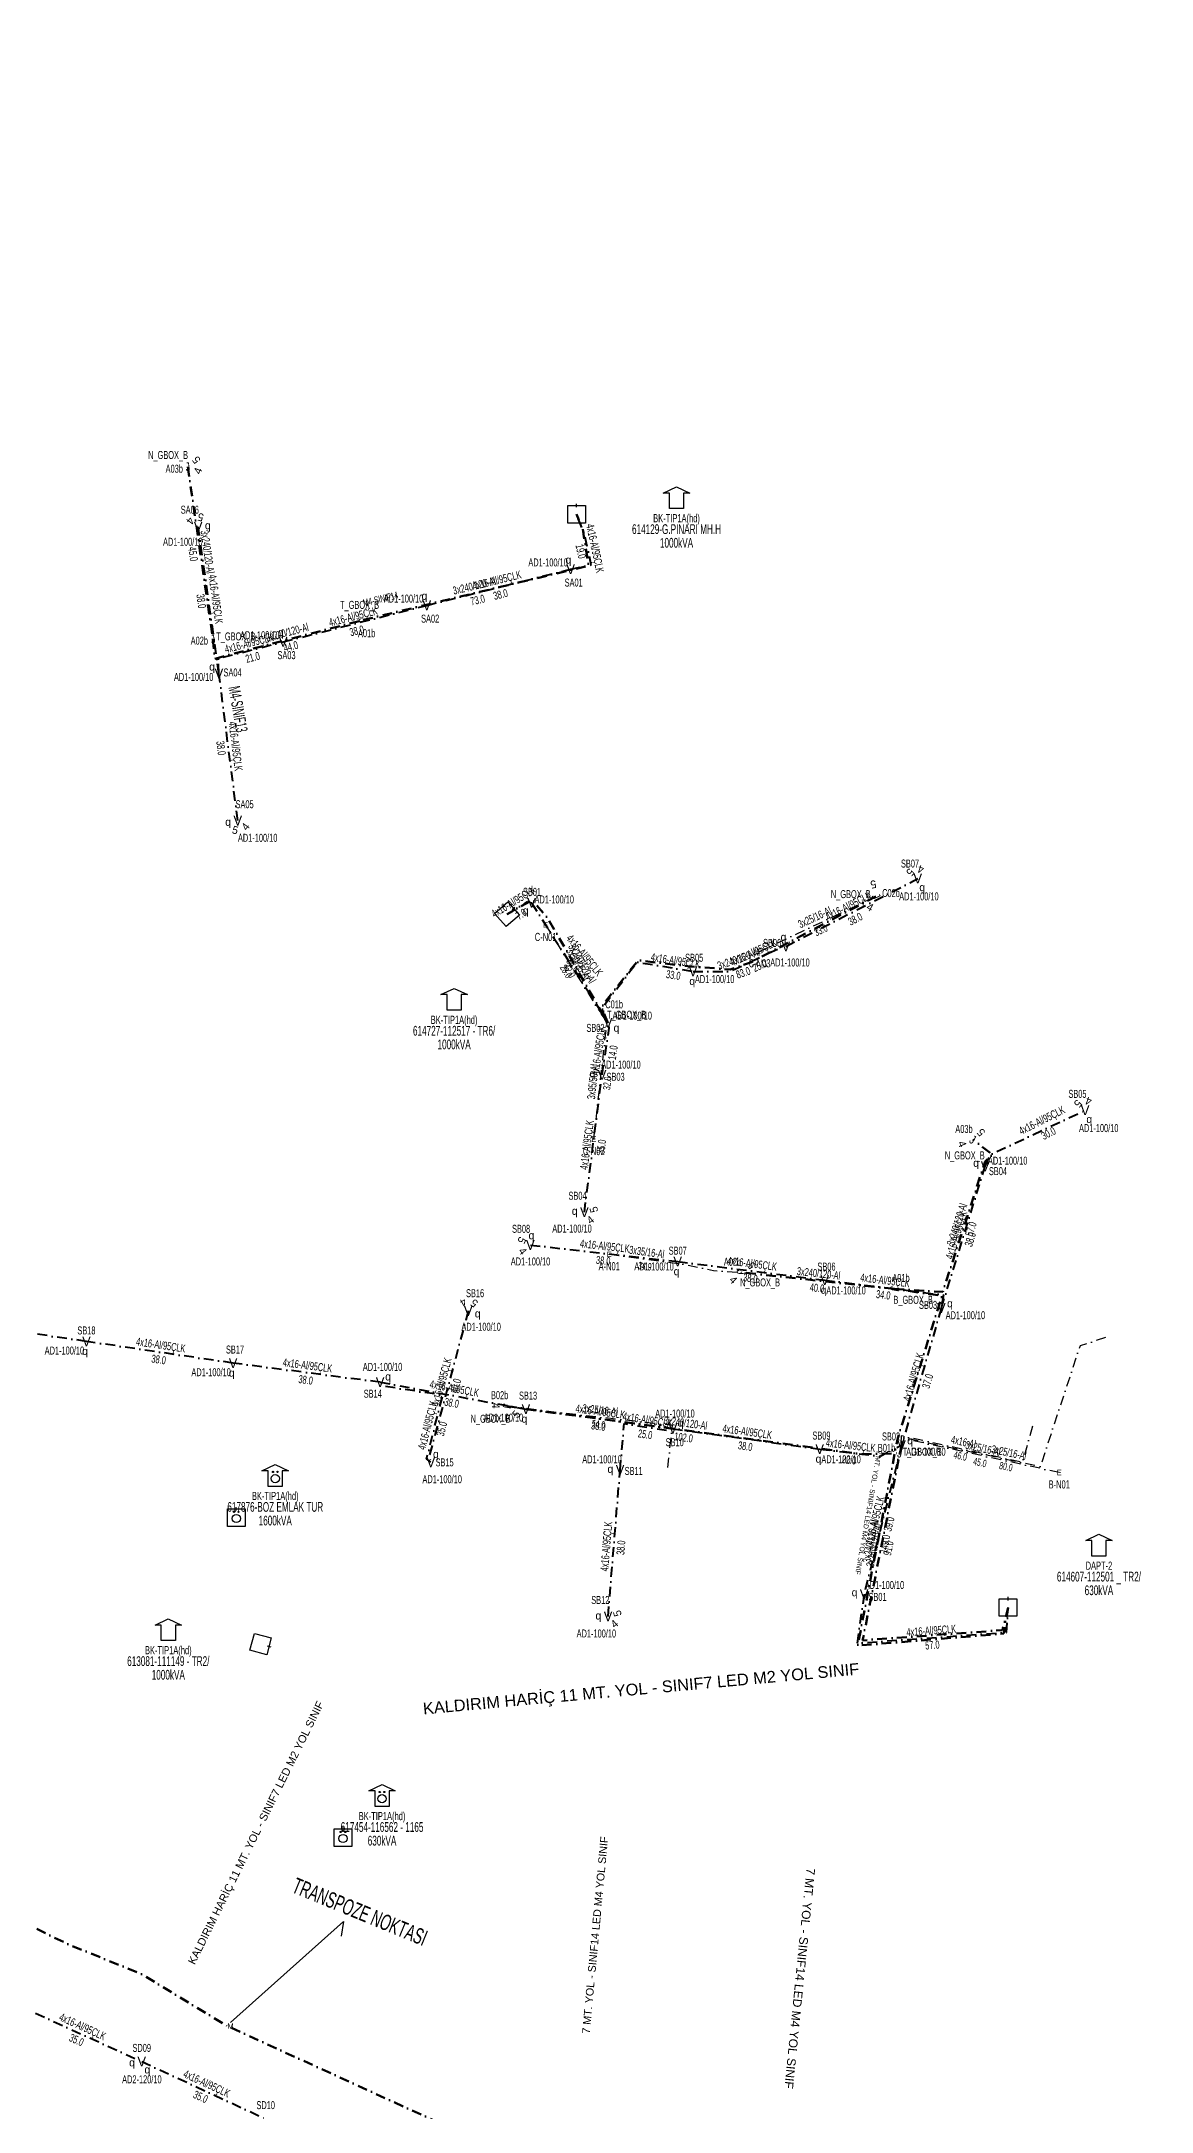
# Model space of a CAD drawing. Header units: millimetres. Extents: x 407682 to 413427, y 4045444 to 4048063.
# Drawn here: x 412281 to 412566, y 4046071 to 4046601 of the extents above; entities that cross this region are included whole.
import ezdxf
from ezdxf.enums import TextEntityAlignment as Align

# ---------------------------------------------------------------- set-up
doc = ezdxf.new("R2010")
doc.units = ezdxf.units.MM
doc.linetypes.add('DASHDOT', pattern=[5, 2.5, -1.25, 0, -1.25])
for name, color, linetype, lineweight in [('DIREK_AYD_YENI', 152, 'Continuous', 25), ('DIREK_BOX_YENI', 5, 'Continuous', 25), ('HAT_ABH_YERALTI_YENI', 6, 'DASHDOT', 80), ('HAT_ABONE_YERALTI_YENI', 30, 'DASHDOT', 30), ('HAT_AYD_YERALTI_YENI', 4, 'DASHDOT', 40), ('HAT_BOX_YERALTI_YENI', 5, 'DASHDOT', 50), ('KULLANICI', 1, 'Continuous', 25), ('NODE_ABONE_YENI', 5, 'Continuous', 25), ('NODE_OG_YENI', 5, 'Continuous', 25), ('TRAFO_MEVCUT', 5, 'Continuous', 30)]:
    doc.layers.add(name, color=color, linetype=linetype, lineweight=lineweight)
doc.layers.add('GER_DUS_NOD_ISIM', color=5, linetype='Continuous')
doc.styles.add('Direk', font='B_CAD')
doc.styles.get("Standard").update_dxf_attribs({"font": 'Arial'})

# ---------------------------------------------------------------- blocks, each defined once
blk = doc.blocks.new('MEV_BINA_KARE')
at = {"layer": 'TRAFO_MEVCUT', "linetype": 'Continuous'}
for p, q in [((-2.25, -2.25), (-2.25, 2.25)), ((-2.25, 2.25), (2.25, 2.25)), ((0, 1.8), (0, 2.7)), ((2.25, 2.25), (2.25, -2.25)), ((2.25, -2.25), (-2.25, -2.25))]:
    blk.add_line(p, q, dxfattribs=at)
blk = doc.blocks.new('MEV_BETKOSK')
at = {"layer": 'TRAFO_MEVCUT', "linetype": 'Continuous'}
for p, q in [((-3.4, 2), (0, 3.6)), ((-1.8, 2), (-3.4, 2)), ((-1.8, -2), (-1.8, 2)), ((0, 3.6), (3.4, 2)), ((3.4, 2), (1.8, 2)), ((1.8, 2), (1.8, -2)), ((1.8, -2), (-1.8, -2))]:
    blk.add_line(p, q, dxfattribs=at)
blk = doc.blocks.new('MEV_OZELBINA_KARE')
at = {"layer": 'TRAFO_MEVCUT', "linetype": 'Continuous'}
for p, q in [((-2.25, 2.25), (2.25, 2.25)), ((-2.25, -2.25), (-2.25, 2.25)), ((0, 1.8), (0, 2.7)), ((2.25, 2.25), (2.25, -2.25)), ((2.25, -2.25), (-2.25, -2.25))]:
    blk.add_line(p, q, dxfattribs=at)
for centre, radius in [((0, -0.215091), 1.049264), ((-0.592312, 1.488957), 0.15614), ((0.592312, 1.488957), 0.15614)]:
    blk.add_circle(centre, radius, dxfattribs=at)
blk = doc.blocks.new('MEV_BETKOSK_OZEL')
at = {"layer": 'TRAFO_MEVCUT', "linetype": 'Continuous'}
for p, q in [((-3.4, 2), (0, 3.6)), ((-1.8, 2), (-3.4, 2)), ((-1.8, -2), (-1.8, 2)), ((0, 3.6), (3.4, 2)), ((3.4, 2), (1.8, 2)), ((1.8, 2), (1.8, -2)), ((1.8, -2), (-1.8, -2))]:
    blk.add_line(p, q, dxfattribs=at)
for centre, radius in [((0, 0), 1.049264), ((-0.592312, 1.704048), 0.15614), ((0.592312, 1.704048), 0.15614)]:
    blk.add_circle(centre, radius, dxfattribs=at)
blk = doc.blocks.new('MEV_DAPT')
at = {"layer": 'TRAFO_MEVCUT', "linetype": 'Continuous'}
for p, q in [((-3.4, 2), (0, 3.6)), ((-1.8, 2), (-3.4, 2)), ((-1.8, -2), (-1.8, 2)), ((0, 3.6), (3.4, 2)), ((3.4, 2), (1.8, 2)), ((1.8, 2), (1.8, -2)), ((1.8, -2), (-1.8, -2))]:
    blk.add_line(p, q, dxfattribs=at)

msp = doc.modelspace()

# ---------------------------------------------------------------- linework, layer by layer
at = {"layer": 'HAT_ABH_YERALTI_YENI', "flags": 128}
msp.add_lwpolyline([(410753.326, 4046568.981), (410756.794587, 4046574.190388), (410759.194921, 4046576.805691), (410761.333084, 4046582.451402), (410748.022523, 4046586.876024), (410727.402429, 4046592.840818), (410708.288158, 4046598.440864), (410697.569476, 4046600.633322), (410694.443194, 4046601.120535), (410688.876202, 4046572.732131), (410677.640261, 4046533.769491), (410670.240834, 4046501.674309), (410659.451083, 4046462.982365), (410645.127088, 4046409.884143), (410634.467538, 4046373.851378), (410629.597188, 4046364.226639), (410626.118367, 4046357.384957), (410647.80302, 4046352.630568), (410691.520208, 4046347.644257), (410844.65227, 4046349.968956), (410983.381804, 4046355.188467), (411130.424131, 4046356.345271), (411266.966072, 4046362.60782), (411386.437353, 4046360.633746), (411454.158409, 4046357.850689), (411533.306257, 4046349.045048), (411615.134034, 4046337.026729), (411655.932088, 4046331.203197), (411722.722163, 4046318.258557), (411778.269236, 4046305.703132), (411831.858552, 4046292.687784), (411884.338171, 4046277.992461), (411938.466812, 4046261.440496), (411979.291282, 4046247.318706), (412011.516935, 4046237.970572), (412024.718616, 4046235.562158), (412042.112723, 4046232.172537), (412064.377283, 4046222.205809), (412094.6675, 4046208.179316), (412146.23504, 4046184.769876), (412200.273243, 4046157.691406), (412252.084376, 4046130.942058), (412288.008893, 4046113.481209), (412306.83909, 4046105.831569), (412328.577395, 4046092.641186), (412390.31836, 4046064.429829), (412426.415965, 4046047.000471), (412474.741859, 4046023.687686), (412509.981327, 4046006.912246), (412531.976273, 4045995.783583), (412546.227248, 4045989.660942), (412586.947549, 4045969.092121), (412622.658527, 4045952.472251), (412669.189191, 4045929.47066), (412726.79917, 4045900.883063), (412772.37988, 4045878.356781), (412814.791432, 4045856.832375), (412845.845378, 4045840.782204), (412896.507043, 4045811.782988), (412925.694972, 4045794.172113), (412988.980926, 4045753.962758), (413032.394035, 4045727.695092), (413073.262878, 4045701.158082), (413124.240103, 4045670.274646), (413159.264991, 4045644.167337), (413171.23213, 4045635.636307), (413178.956838, 4045630.006491), (413206.511169, 4045679.545175), (413199.345, 4045682.156)], dxfattribs=at)
at = {"layer": 'HAT_ABONE_YERALTI_YENI', "flags": 128}
for points in [[(412465.167986, 4046367.932395), (412495.004961, 4046382.026863)], [(412410.330855, 4046374.686692), (412423.902409, 4046352.923795), (412425.192739, 4046351.448477)], [(412422.675396, 4046319.828355), (412425.941896, 4046348.853434), (412425.192739, 4046351.448477)], [(412426.629716, 4046290.310325), (412445.371987, 4046287.796022), (412453.346936, 4046286.163355), (412460.45221, 4046285.700552)], [(412553.804608, 4046269.012176), (412547.305751, 4046266.870782), (412537.101584, 4046235.931746), (412520.285117, 4046239.44198), (412501.672715, 4046243.36038), (412501.131, 4046239.349)], [(412441.640471, 4046235.690587), (412442.821703, 4046246.460139), (412405.333162, 4046250.667396), (412400.406443, 4046251.416374)], [(412535.117129, 4046246.247429), (412532.530382, 4046237.010127), (412501.499324, 4046243.807484), (412501.131, 4046239.349)], [(412541.974634, 4046234.406853), (412502.099888, 4046243.072545), (412501.131, 4046239.349)]]:
    msp.add_lwpolyline(points, dxfattribs=at)
at = {"layer": 'HAT_AYD_YERALTI_YENI', "flags": 128}
for points in [[(412326.596429, 4046439.134652), (412321.27653, 4046476.760424)], [(412416.733029, 4046465.85866), (412422.016352, 4046466.960391), (412420.347298, 4046474.725121), (412418.267, 4046479.958)], [(412379.876726, 4046456.605934), (412416.733029, 4046465.85866)], [(412343.049232, 4046447.239204), (412379.876726, 4046456.605934)], [(412326.596429, 4046439.134652), (412326.474626, 4046442.988204), (412343.049232, 4046447.239204)], [(412331.416619, 4046401.441606), (412326.596429, 4046439.134652)], [(412471.91417, 4046369.217579), (412505.709567, 4046386.59202)], [(412400.431766, 4046377.470603), (412405.72967, 4046380.701683), (412406.734, 4046380.388)], [(412406.734, 4046380.388), (412426.343, 4046349.637)], [(412426.343, 4046349.637), (412424.792465, 4046353.47357), (412433.817063, 4046365.190607), (412448.11502, 4046362.822738)], [(412448.11502, 4046362.822738), (412457.559376, 4046362.79663), (412471.185864, 4046369.201707), (412471.91417, 4046369.217579)], [(412424.800688, 4046336.297648), (412426.618532, 4046348.252536), (412426.343, 4046349.637)], [(412420.265067, 4046301.111725), (412424.800688, 4046336.297648)], [(412522.997791, 4046312.862205), (412524.350432, 4046315.87523), (412548.615241, 4046327.222806)], [(412511.75617, 4046276.563086), (412522.997791, 4046312.862205)], [(412406.42, 4046292.694), (412444.181702, 4046288.44502)], [(412444.181702, 4046288.44502), (412481.883, 4046283.693)], [(412481.883, 4046283.693), (412512.335815, 4046279.896045), (412511.75617, 4046276.563086)], [(412390.497644, 4046275.79114), (412380.465777, 4046238.386493), (412380.895737, 4046237.010726)], [(412511.75617, 4046276.563086), (412501.557157, 4046241.411646)], [(412292.633511, 4046267.99738), (412255.035432, 4046273.50959)], [(412330.226064, 4046262.447607), (412292.633511, 4046267.99738)], [(412367.909, 4046257.549), (412330.226064, 4046262.447607)], [(412367.909, 4046257.549), (412405.278147, 4046250.653575)], [(412380.895737, 4046237.010726), (412379.797032, 4046237.911594), (412383.961368, 4046254.190364), (412368.534395, 4046256.556464), (412367.909, 4046257.549)], [(412405.278147, 4046250.653575), (412442.945352, 4046245.635441)], [(412429.413, 4046235.099), (412430.463666, 4046246.933175), (412441.815047, 4046245.145936), (412442.945352, 4046245.635441)], [(412442.945352, 4046245.635441), (412480.582, 4046240.396)], [(412480.582, 4046240.396), (412496.045703, 4046238.605881), (412501.557157, 4046241.411646)], [(412501.557157, 4046241.411646), (412491.966569, 4046203.201468)], [(412426.332414, 4046197.533624), (412429.413, 4046235.099)], [(412491.966569, 4046203.201468), (412490.158023, 4046190.672567), (412528.468549, 4046193.431774), (412528.852, 4046199.821)], [(412274.941706, 4046097.953728), (412306.799657, 4046083.459905)], [(412306.799657, 4046083.459905), (412338.575815, 4046068.787625)]]:
    msp.add_lwpolyline(points, dxfattribs=at)
at = {"layer": 'HAT_BOX_YERALTI_YENI', "flags": 128}
for points in [[(412318.602294, 4046492.129101), (412325.044146, 4046447.970338)], [(412363.60372, 4046452.865428), (412421.3101, 4046466.770121), (412419.83843, 4046476.0907), (412418.267, 4046479.958)], [(412325.044146, 4046447.970338), (412325.483003, 4046442.935724), (412363.60372, 4046452.865428)], [(412425.192739, 4046351.448477), (412410.894654, 4046376.408675), (412406.938577, 4046381.11829), (412400.431766, 4046377.470603)], [(412495.004961, 4046382.026863), (412463.107242, 4046365.209165), (412457.59544, 4046363.309348), (412447.513723, 4046364.052211), (412434.036059, 4046365.644061), (412425.015575, 4046354.288864), (412425.192739, 4046351.448477)], [(412499.734338, 4046281.445657), (412512.119555, 4046280.684009), (412522.967502, 4046314.081997), (412524.914143, 4046315.840253), (412519.808946, 4046319.716453)], [(412499.734338, 4046281.445657), (412460.45221, 4046285.700552)], [(412528.852, 4046199.821), (412527.735865, 4046193.116741), (412490.310119, 4046190.039792), (412500.502901, 4046242.860276), (412511.879609, 4046279.668829), (412499.734338, 4046281.445657)], [(412400.406443, 4046251.416374), (412491.482506, 4046239.087762), (412501.131, 4046239.349)], [(412528.852, 4046199.821), (412527.423623, 4046193.999937), (412491.586588, 4046191.38767), (412501.131, 4046239.349)]]:
    msp.add_lwpolyline(points, dxfattribs=at)
at = {"layer": 'KULLANICI', "color": 2, "flags": 128}
msp.add_lwpolyline([(412329.584229, 4046093.424765), (412358.528022, 4046119.35358), (412357.925027, 4046115.584857)], dxfattribs=at)
msp.add_lwpolyline([(412329.584229, 4046093.424765), (412358.528022, 4046119.35358), (412357.925027, 4046115.584857)], dxfattribs=at)

# ---------------------------------------------------------------- block references
at = {"layer": 'TRAFO_MEVCUT'}
for name, p in [('MEV_BETKOSK', (412443.881785, 4046483.390408)), ('MEV_BETKOSK', (412443.881785, 4046483.390408)), ('MEV_BINA_KARE', (412418.267, 4046479.958)), ('MEV_BINA_KARE', (412418.267, 4046479.958)), ('MEV_BETKOSK', (412386.874216, 4046354.852458)), ('MEV_BETKOSK', (412386.874216, 4046354.852458)), ('MEV_BETKOSK_OZEL', (412341.029, 4046232.844)), ('MEV_BETKOSK_OZEL', (412341.029, 4046232.844)), ('MEV_OZELBINA_KARE', (412331.029, 4046222.844)), ('MEV_OZELBINA_KARE', (412331.029, 4046222.844)), ('MEV_DAPT', (412552.152147, 4046214.976096)), ('MEV_DAPT', (412552.152147, 4046214.976096)), ('MEV_BINA_KARE', (412528.852, 4046199.821)), ('MEV_BINA_KARE', (412528.852, 4046199.821)), ('MEV_BETKOSK', (412313.616846, 4046193.319278)), ('MEV_BETKOSK', (412313.616846, 4046193.319278)), ('MEV_BETKOSK_OZEL', (412368.403, 4046150.816)), ('MEV_BETKOSK_OZEL', (412368.403, 4046150.816)), ('MEV_OZELBINA_KARE', (412358.403, 4046140.816)), ('MEV_OZELBINA_KARE', (412358.403, 4046140.816))]:
    msp.add_blockref(name, p, dxfattribs=at)
for p, rotation in [((412400.431766, 4046377.470603), 311.099794), ((412400.431766, 4046377.470603), 311.099794), ((412337.259, 4046190.423), 254.869636), ((412337.259, 4046190.423), 254.869636)]:
    msp.add_blockref('MEV_BINA_KARE', p, dxfattribs=dict(at, rotation=rotation))

# ---------------------------------------------------------------- texts
at = {"layer": 'DIREK_AYD_YENI', "width": 0.53}
for s, p in [('SA06', (412319.130244, 4046481.126137)), ('AD1-100/10', (412317.32356, 4046472.900548)), ('AD1-100/10', (412410.957773, 4046467.607563)), ('SA01', (412417.516544, 4046462.447487)), ('AD1-100/10', (412373.911067, 4046458.342819)), ('AD1-100/10', (412337.078926, 4046448.96228)), ('SA02', (412380.734202, 4046453.212598)), ('SA03', (412343.915357, 4046443.848064)), ('AD1-100/10', (412320.112857, 4046438.261776)), ('SA04', (412330.085404, 4046439.412238)), ('SA05', (412333.175154, 4046405.651801)), ('AD1-100/10', (412336.525363, 4046397.044819)), ('SB07', (412503.72357, 4046390.445175)), ('SB01', (412406.839309, 4046383.198196)), ('AD1-100/10', (412412.536796, 4046381.256319)), ('AD1-100/10', (412506.002713, 4046382.032144)), ('SB06', (412468.377304, 4046370.109978)), ('SB05', (412448.406727, 4046366.31056)), ('AD1-100/10', (412472.95985, 4046365.093647)), ('AD1-100/10', (412453.656076, 4046360.84222)), ('SB02', (412423.095348, 4046348.332103)), ('AD1-100/10', (412432.514668, 4046351.480472)), ('AD1-100/10', (412429.635134, 4046338.923577)), ('SB03', (412428.266663, 4046335.810806)), ('SB05', (412546.638654, 4046331.427803)), ('AD1-100/10', (412552.096955, 4046322.66293)), ('SB04', (412526.272015, 4046311.625493)), ('AD1-100/10', (412528.75706, 4046314.310276)), ('SB04', (412418.510498, 4046305.32192)), ('SB08', (412404.042378, 4046296.848853)), ('AD1-100/10', (412417.090192, 4046296.901849)), ('SB07', (412444.182126, 4046291.255216)), ('AD1-100/10', (412406.457562, 4046288.484124)), ('AD1-100/10', (412438.112997, 4046287.191294)), ('SB06', (412482.318365, 4046287.165817)), ('SB16', (412392.250057, 4046280.351335)), ('AD1-100/10', (412487.327913, 4046281.060861)), ('SB03', (412508.346189, 4046277.351773)), ('AD1-100/10', (412517.924891, 4046274.713129)), ('SB18', (412292.632833, 4046270.807576)), ('AD1-100/10', (412393.80116, 4046271.756264)), ('AD1-100/10', (412286.989462, 4046265.659543)), ('SB17', (412330.707258, 4046265.914371)), ('AD1-100/10', (412324.590364, 4046260.098956)), ('AD1-100/10', (412368.526312, 4046261.477302)), ('SB14', (412366.023516, 4046254.60028)), ('SB13', (412405.826969, 4046254.110278)), ('AD1-100/10', (412399.525893, 4046248.470819)), ('AD1-100/10', (412443.473661, 4046249.513914)), ('SB10', (412443.417054, 4046242.167373)), ('SB09', (412481.024563, 4046243.867907)), ('SB02', (412498.860363, 4046243.642633)), ('SB15', (412384.434129, 4046237.010886)), ('AD1-100/10', (412424.774751, 4046237.779732)), ('AD1-100/10', (412486.059625, 4046237.793444)), ('AD1-100/10', (412507.79602, 4046239.724197)), ('AD1-100/10', (412383.813023, 4046232.686135)), ('SB11', (412432.900308, 4046234.801208)), ('AD1-100/10', (412497.177671, 4046205.573467)), ('SB12', (412424.343003, 4046201.736618)), ('SB01', (412495.400481, 4046202.524529)), ('AD1-100/10', (412423.33498, 4046193.148748)), ('SD09', (412306.799657, 4046086.959905)), ('AD2-120/10', (412306.837219, 4046078.900029)), ('SD10', (412338.575815, 4046072.287625))]:
    msp.add_text(s, height=2.05, dxfattribs=at).set_placement(p, align=Align.MIDDLE_CENTER)
at = {"layer": 'DIREK_AYD_YENI', "color": 32, "style": 'Direk'}
for s, rotation, p in [('4', 233.047694, (412319.278689, 4046478.263299)), ('5', 165.547694, (412321.900465, 4046479.181313)), ('5', 344.787438, (412330.760617, 4046399.029208)), ('4', 412.287438, (412333.394342, 4046399.912354)), ('5', 229.708002, (412503.80267, 4046388.208728)), ('4', 162.208002, (412506.473472, 4046388.97245)), ('5', 227.563409, (412546.770179, 4046328.909741)), ('4', 160.06341, (412549.46769, 4046329.572982)), ('5', 105.154827, (412422.678124, 4046301.765295)), ('4', 397.654827, (412421.792325, 4046299.132461)), ('5', 241.080034, (412404.23176, 4046293.902969)), ('4', 308.580033, (412404.465655, 4046291.134982)), ('4', 209.98668, (412389.248147, 4046277.956494)), ('5', 142.486681, (412392.020008, 4046277.774169)), ('4', 400.311894, (412427.949784, 4046195.627289)), ('5', 107.811894, (412428.712579, 4046198.298356))]:
    msp.add_text(s, height=2, rotation=rotation, dxfattribs=at).set_placement(p, align=Align.MIDDLE_CENTER)
at = {"layer": 'DIREK_AYD_YENI', "style": 'Direk'}
for p in [(412321.27653, 4046476.760424), (412416.733029, 4046465.85866), (412379.876726, 4046456.605934), (412343.049232, 4046447.239204), (412326.596429, 4046439.134652), (412331.416619, 4046401.441606), (412505.709567, 4046386.59202), (412406.734, 4046380.388), (412471.91417, 4046369.217579), (412448.11502, 4046362.822738), (412426.343, 4046349.637), (412424.800688, 4046336.297648), (412548.615241, 4046327.222806), (412522.997791, 4046312.862205), (412420.265067, 4046301.111725), (412406.42, 4046292.694), (412444.181702, 4046288.44502), (412481.883, 4046283.693), (412390.497644, 4046275.79114), (412511.75617, 4046276.563086), (412292.633511, 4046267.99738), (412330.226064, 4046262.447607), (412367.909, 4046257.549), (412405.278147, 4046250.653575), (412442.945352, 4046245.635441), (412501.557157, 4046241.411646), (412380.895737, 4046237.010726), (412480.582, 4046240.396), (412429.413, 4046235.099), (412491.966569, 4046203.201468), (412426.332414, 4046197.533624), (412306.799657, 4046083.459905)]:
    msp.add_text('V', height=2.5, dxfattribs=at).set_placement(p, align=Align.MIDDLE_CENTER)
at = {"layer": 'DIREK_AYD_YENI', "color": 4, "style": 'Direk'}
for p in [(412323.75191, 4046477.110417), (412416.173376, 4046468.295213), (412379.264243, 4046459.029746), (412342.430571, 4046449.661446), (412324.828662, 4046440.902419), (412328.936813, 4046401.124488), (412506.852622, 4046384.368639), (412405.215201, 4046378.402238), (412471.299707, 4046371.64089), (412447.906657, 4046360.331436), (412428.484643, 4046348.348601), (412422.324991, 4046336.645392), (412549.674293, 4046324.958207), (412520.659059, 4046313.74557), (412417.785582, 4046301.431341), (412406.699538, 4046295.178323), (412443.885609, 4046285.962616), (412481.572025, 4046281.212416), (412392.912308, 4046275.143531), (412513.962525, 4046277.739986), (412292.26963, 4046265.524003), (412329.882355, 4046259.971347), (412369.94916, 4046258.995219), (412404.886131, 4046248.184501), (412444.937759, 4046247.146827), (412503.736419, 4046242.638041), (412382.207577, 4046239.140205), (412480.265884, 4046237.916066), (412426.922065, 4046235.311709), (412489.513774, 4046203.684995), (412423.840778, 4046197.737953), (412304.311097, 4046083.222335), (412308.243196, 4046081.420094)]:
    msp.add_text('q', height=2, dxfattribs=at).set_placement(p, align=Align.MIDDLE_CENTER)
at = {"layer": 'DIREK_BOX_YENI', "width": 0.53}
for s, p in [('N_GBOX_B', (412313.555921, 4046495.133851)), ('A03b', (412315.138952, 4046491.623871)), ('T_GBOX_B', (412362.633739, 4046456.734585)), ('T_GBOX_B', (412330.911183, 4046448.653406)), ('A01b', (412364.454817, 4046449.470486)), ('A02b', (412321.567628, 4046447.565585)), ('N_GBOX_B', (412488.54439, 4046382.610538)), ('C02b', (412498.843836, 4046382.883929)), ('C01b', (412427.89139, 4046354.376514)), ('T_GBOX_B', (412431.089306, 4046351.715006)), ('A03b', (412517.553059, 4046322.440625)), ('N_GBOX_B', (412517.759959, 4046315.663603)), ('A02b', (412458.211662, 4046288.389408)), ('A01b', (412501.409161, 4046284.255853)), ('N_GBOX_B', (412465.286613, 4046283.114404)), ('B_GBOX_B', (412504.523264, 4046278.657539)), ('B02b', (412398.538074, 4046254.219394)), ('N_GBOX_B', (412396.210633, 4046248.176074)), ('B01b', (412497.698876, 4046240.720563)), ('T_GBOX_B', (412506.852567, 4046239.735636))]:
    msp.add_text(s, height=2.05, dxfattribs=at).set_placement(p, align=Align.MIDDLE_CENTER)
at = {"layer": 'DIREK_BOX_YENI', "style": 'Direk', "width": 0.8}
for rotation, p in [(8.049062, (412318.602294, 4046492.129101)), (11.003541, (412325.044146, 4046447.970338)), (283.09279, (412363.60372, 4046452.865428)), (296.060996, (412495.004961, 4046382.026863)), (216.44817, (412425.192739, 4046351.448477)), (331.032339, (412519.808946, 4046319.716453)), (267.563352, (412460.45221, 4046285.700552)), (260.041929, (412499.734338, 4046281.445657)), (259.886048, (412400.406443, 4046251.416374)), (349.845733, (412501.131, 4046239.349))]:
    msp.add_text('J', height=2.25, rotation=rotation, dxfattribs=at).set_placement(p, align=Align.MIDDLE_CENTER)
at = {"layer": 'DIREK_BOX_YENI', "color": 32, "style": 'Direk'}
for s, rotation, p in [('5', 488.299726, (412320.799677, 4046493.864472)), ('4', 428.299726, (412321.203861, 4046491.093798)), ('5', 191.641604, (412494.33902, 4046385.110431)), ('4', 330.740392, (412493.483939, 4046379.281279)), ('5', 130.742267, (412521.930375, 4046321.543894)), ('4', 292.874355, (412517.099899, 4046318.584375)), ('5', 122.430611, (412463.109831, 4046287.436867)), ('4', 314.075085, (412458.44061, 4046283.752871)), ('4', 268.290295, (412397.580069, 4046251.499914)), ('5', 408.440327, (412402.78357, 4046249.347734))]:
    msp.add_text(s, height=2, rotation=rotation, dxfattribs=at).set_placement(p, align=Align.MIDDLE_CENTER)
at = {"layer": 'GER_DUS_NOD_ISIM', "width": 0.6}
for s, p in [('C-N03', (412465.167986, 4046365.932395)), ('A-N01', (412426.629716, 4046288.310325))]:
    msp.add_text(s, height=2.1, dxfattribs=at).set_placement(p, align=Align.TOP_CENTER)
at = {"layer": 'HAT_ABONE_YERALTI_YENI', "lineweight": 30, "width": 0.53}
for s, rotation, p in [('3x25/16-Al', 25.285235, (412479.723417, 4046375.748193)), ('3x50/25-Al', 301.948068, (412417.837881, 4046364.255021)), ('3x95/50-Al', 83.578915, (412423.463978, 4046334.435954)), ('3x35/16-Al', 352.359305, (412436.113868, 4046289.895626)), ('3x25/16-Al', 353.596614, (412424.172231, 4046249.408465)), ('4x16-Al', 347.644503, (412517.196733, 4046241.239118)), ('3x25/16-Al', 347.738972, (412522.217772, 4046239.570311)), ('3x25/16-Al', 348.209499, (412528.867034, 4046238.518929))]:
    msp.add_text(s, height=2.05, rotation=rotation, dxfattribs=at).set_placement(p, align=Align.CENTER)
for s, rotation, p in [('33.0', 25.285235, (412480.449529, 4046374.211065)), ('28.0', 301.948068, (412416.395383, 4046363.355466)), ('32.0', 83.578915, (412425.153314, 4046334.245835)), ('34.0', 352.359305, (412435.887835, 4046288.21072)), ('54.0', 353.596614, (412423.982634, 4046247.719071)), ('46.0', 347.644503, (412516.832973, 4046239.578492)), ('45.0', 347.738972, (412521.856751, 4046237.909087)), ('80.0', 348.209499, (412528.519667, 4046236.854797))]:
    msp.add_text(s, height=1.9, rotation=rotation, dxfattribs=at).set_placement(p, align=Align.TOP_CENTER)
at = {"layer": 'HAT_AYD_YERALTI_YENI', "lineweight": 30, "width": 0.53}
for rotation, p in [(282.131321, (412422.012843, 4046471.021386)), (14.092779, (412398.097909, 4046462.056715)), (278.047692, (412324.778108, 4046458.066536)), (14.270078, (412361.25346, 4046452.746342)), (14.384966, (412334.550759, 4046445.937055)), (277.287436, (412329.849658, 4046420.395949)), (31.378131, (412402.638137, 4046379.81183)), (27.208001, (412488.42323, 4046378.660749)), (309.684281, (412419.520716, 4046366.308853)), (25.175687, (412464.011034, 4046366.768425)), (351.304238, (412443.477619, 4046364.57295)), (81.353912, (412424.869269, 4046342.402873)), (26.962497, (412537.97024, 4046323.757303)), (82.730962, (412421.909491, 4046318.221582)), (72.792559, (412516.565027, 4046294.964103)), (353.580032, (412425.395894, 4046291.41418)), (352.815836, (412463.138839, 4046286.912226)), (352.893181, (412497.214757, 4046282.637881)), (351.602107, (412311.553928, 4046266.06338)), (352.593348, (412349.177106, 4046260.841211)), (433.724758, (412505.615446, 4046258.562697)), (434.986679, (412384.660725, 4046257.309003)), (349.545272, (412386.747813, 4046254.937176)), (75.650668, (412381.055718, 4046246.261637)), (352.411574, (412424.223997, 4046248.987064)), (351.052415, (412436.271558, 4046246.879212)), (352.075472, (412461.8811, 4046243.857821)), (353.396683, (412488.411597, 4046240.345302)), (436.082351, (412495.711537, 4046221.848122)), (85.200802, (412426.903114, 4046215.36684)), (4.119453, (412509.252225, 4046192.899974)), (335.536767, (412291.222674, 4046091.480509)), (335.215405, (412323.044063, 4046076.895471))]:
    msp.add_text('4x16-Al/95ÇLK', height=2.05, rotation=rotation, dxfattribs=at).set_placement(p, align=Align.CENTER)
for s, rotation, p in [('19.0', 282.131321, (412420.350807, 4046470.664126)), ('38.0', 14.092779, (412398.511847, 4046460.40788)), ('38.0', 278.047692, (412323.09485, 4046457.82854)), ('38.0', 14.270078, (412361.672498, 4046451.098796)), ('21.0', 14.384966, (412334.973099, 4046444.290352)), ('38.0', 277.287436, (412328.16339, 4046420.180309)), ('7.0', 31.378131, (412403.523299, 4046378.360456)), ('38.0', 27.208001, (412489.200507, 4046377.14885)), ('36.0', 309.684281, (412418.212439, 4046365.223306)), ('25.0', 25.175687, (412464.734206, 4046365.229912)), ('33.0', 351.304238, (412443.2206, 4046362.892491)), ('14.0', 81.353912, (412426.54995, 4046342.147311)), ('30.0', 26.962497, (412538.741032, 4046322.242087)), ('35.0', 82.730962, (412423.595828, 4046318.006483)), ('38.0', 72.792559, (412518.188935, 4046294.461188)), ('38.0', 353.580032, (412425.205808, 4046289.72484)), ('38.0', 352.815836, (412462.926239, 4046285.225572)), ('34.0', 352.893181, (412497.004434, 4046280.950942)), ('38.0', 351.602107, (412311.305648, 4046264.381608)), ('38.0', 352.593348, (412348.957958, 4046259.155396)), ('37.0', 433.724758, (412507.247321, 4046258.086269)), ('38.0', 349.545272, (412386.439333, 4046253.265399)), ('40.0', 434.986679, (412386.302696, 4046256.868629)), ('35.0', 75.650668, (412382.702682, 4046245.840321)), ('38.0', 352.411574, (412423.999501, 4046247.301952)), ('25.0', 351.052415, (412436.007155, 4046245.199899)), ('38.0', 352.075472, (412461.646723, 4046242.174055)), ('22.0', 353.396683, (412488.216106, 4046238.656579)), ('39.0', 436.082351, (412497.361629, 4046221.439226)), ('38.0', 85.200802, (412428.597154, 4046215.224611)), ('57.0', 4.119453, (412509.374346, 4046191.204366)), ('35.0', 335.536767, (412290.518689, 4046089.933123)), ('35.0', 335.215405, (412322.331409, 4046075.352058))]:
    msp.add_text(s, height=2.05, rotation=rotation, dxfattribs=at).set_placement(p, align=Align.TOP_CENTER)
at = {"layer": 'HAT_BOX_YERALTI_YENI', "lineweight": 30, "width": 0.53}
for s, rotation, p in [('45.0', 278.299726, (412320.982123, 4046469.927021)), ('73.0', 13.547508, (412392.656024, 4046458.991425)), ('44.0', 14.600002, (412344.757621, 4046447.078024)), ('42.0', 299.805608, (412417.306137, 4046363.506076)), ('83.0', 379.018133, (412460.628328, 4046363.455653)), ('57.0', 72.005768, (412518.351953, 4046297.12042)), ('40.0', 353.818033, (412480.001741, 4046282.728047)), ('102.0', 352.290952, (412445.830453, 4046244.40975)), ('149.0', 79.077869, (412496.241113, 4046216.288981)), ('91.0', 78.74457, (412497.19265, 4046215.202414))]:
    msp.add_text(s, height=2.05, rotation=rotation, dxfattribs=at).set_placement(p, align=Align.TOP_CENTER)
for rotation, p in [(278.299726, (412322.664318, 4046470.172418)), (13.547508, (412392.257796, 4046460.644124)), (14.600002, (412344.329103, 4046448.723129)), (299.805608, (412418.781256, 4046364.351076)), (379.018133, (412460.074354, 4046365.062859)), (72.005768, (412516.735104, 4046297.645586)), (353.818033, (412480.184808, 4046284.418162)), (352.290952, (412446.058496, 4046246.094386)), (79.077869, (412494.571907, 4046216.611088)), (78.74457, (412495.525346, 4046215.534225))]:
    msp.add_text('3x240/120-Al', height=2.05, rotation=rotation, dxfattribs=at).set_placement(p, align=Align.CENTER)
at = {"layer": 'KULLANICI', "width": 0.53}
for s, height, rotation, p in [('M4-SINIF14', 1.8358, 13.5052, (412367.9965, 4046458.2428)), ('M4-SINIF14', 1.8358, 13.5052, (412367.9965, 4046458.2428)), ('M4-SINIF13', 2.9839, 280.042, (412331.502008, 4046430.009346)), ('M4-SINIF13', 2.9839, 280.042, (412331.502008, 4046430.009346))]:
    msp.add_text(s, height=height, rotation=rotation, dxfattribs=at).set_placement(p, align=Align.MIDDLE_CENTER)
at = {"layer": 'KULLANICI'}
for s, height, rotation, p in [('7 MT. YOL - SINIF14 LED M4 YOL SINIF', 1.2557, 260.0537, (412495.259465, 4046240.119655)), ('7 MT. YOL - SINIF14 LED M4 YOL SINIF', 1.2557, 260.0537, (412495.259465, 4046240.119655)), ('KALDIRIM HARİÇ 11 MT. YOL - SINIF7 LED M2 YOL SINIF', 2.9999, 5.2246, (412379.029977, 4046172.397874)), ('KALDIRIM HARİÇ 11 MT. YOL - SINIF7 LED M2 YOL SINIF', 2.9999, 5.2246, (412379.029977, 4046172.397874)), ('KALDIRIM HARİÇ 11 MT. YOL - SINIF7 LED M2 YOL SINIF', 1.9994, 63.6579, (412320.356376, 4046108.120901)), ('KALDIRIM HARİÇ 11 MT. YOL - SINIF7 LED M2 YOL SINIF', 1.9994, 63.6579, (412320.356376, 4046108.120901)), ('7 MT. YOL - SINIF14 LED M4 YOL SINIF', 1.975015, 84.633992, (412421.625811, 4046090.519669)), ('7 MT. YOL - SINIF14 LED M4 YOL SINIF', 1.975015, 84.633992, (412421.625811, 4046090.519669)), ('7 MT. YOL - SINIF14 LED M4 YOL SINIF', 2.2104, 264.2454, (412477.217942, 4046133.119958)), ('7 MT. YOL - SINIF14 LED M4 YOL SINIF', 2.2104, 264.2454, (412477.217942, 4046133.119958))]:
    msp.add_text(s, height=height, rotation=rotation, dxfattribs=at).set_placement(p)
at = {"layer": 'KULLANICI', "color": 2, "width": 0.6}
msp.add_text('TRANSPOZE NOKTASI', height=4.059, rotation=337.6666, dxfattribs=at).set_placement((412363.502715, 4046123.725264), align=Align.TOP_CENTER)
msp.add_text('TRANSPOZE NOKTASI', height=4.059, rotation=337.6666, dxfattribs=at).set_placement((412363.502715, 4046123.725264), align=Align.TOP_CENTER)
at = {"layer": 'NODE_ABONE_YENI', "style": 'Direk'}
for p in [(412410.330855, 4046374.686692), (412465.167986, 4046367.932395), (412422.675396, 4046319.828355), (412426.629716, 4046290.310325), (412541.974634, 4046234.406853)]:
    msp.add_text('E', height=1.4, dxfattribs=at).set_placement(p, align=Align.MIDDLE_CENTER)
at = {"layer": 'NODE_ABONE_YENI', "width": 0.6}
for s, p in [('C-N01', (412410.330855, 4046372.686692)), ('C-N02', (412422.675396, 4046317.828355)), ('B-N01', (412541.974634, 4046232.406853))]:
    msp.add_text(s, height=2.1, dxfattribs=at).set_placement(p, align=Align.TOP_CENTER)
at = {"layer": 'NODE_OG_YENI', "style": 'Direk'}
msp.add_text('M', height=1.4, dxfattribs=at).set_placement((412329.568246, 4046092.555863), align=Align.MIDDLE_CENTER)
at = {"layer": 'TRAFO_MEVCUT', "width": 0.6}
for s, height, p in [('614129-G.PINARI MH.H', 2.5, (412443.881785, 4046474.890408)), ('614129-G.PINARI MH.H', 2.5, (412443.881785, 4046474.890408)), ('BK-TIP1A(hd)', 2.1, (412443.881785, 4046477.890408)), ('BK-TIP1A(hd)', 2.1, (412443.881785, 4046477.890408)), ('1000kVA', 2.5, (412443.881785, 4046471.390408)), ('1000kVA', 2.5, (412443.881785, 4046471.390408)), ('614727-112517 - TR6/', 2.5, (412386.874216, 4046346.352458)), ('614727-112517 - TR6/', 2.5, (412386.874216, 4046346.352458)), ('BK-TIP1A(hd)', 2.1, (412386.874216, 4046349.352458)), ('BK-TIP1A(hd)', 2.1, (412386.874216, 4046349.352458)), ('1000kVA', 2.5, (412386.874216, 4046342.852458)), ('1000kVA', 2.5, (412386.874216, 4046342.852458)), ('617876-BOZ EMLAK TUR', 2.5, (412341.029, 4046224.344)), ('617876-BOZ EMLAK TUR', 2.5, (412341.029, 4046224.344)), ('BK-TIP1A(hd)', 2.1, (412341.029, 4046227.344)), ('BK-TIP1A(hd)', 2.1, (412341.029, 4046227.344)), ('1600kVA', 2.5, (412341.029, 4046220.844)), ('1600kVA', 2.5, (412341.029, 4046220.844)), ('DAPT-2', 2.1, (412552.152147, 4046209.476096)), ('DAPT-2', 2.1, (412552.152147, 4046209.476096)), ('614607-112501 _ TR2/', 2.5, (412552.152147, 4046206.476096)), ('614607-112501 _ TR2/', 2.5, (412552.152147, 4046206.476096)), ('630kVA', 2.5, (412552.152147, 4046202.976096)), ('630kVA', 2.5, (412552.152147, 4046202.976096)), ('BK-TIP1A(hd)', 2.1, (412313.616846, 4046187.819278)), ('BK-TIP1A(hd)', 2.1, (412313.616846, 4046187.819278)), ('613081-111149 - TR2/', 2.5, (412313.616846, 4046184.819278)), ('613081-111149 - TR2/', 2.5, (412313.616846, 4046184.819278)), ('1000kVA', 2.5, (412313.616846, 4046181.319278)), ('1000kVA', 2.5, (412313.616846, 4046181.319278)), ('BK-TIP1A(hd)', 2.1, (412368.403, 4046145.316)), ('BK-TIP1A(hd)', 2.1, (412368.403, 4046145.316)), ('617454-116562 - 1165', 2.5, (412368.403, 4046142.316)), ('617454-116562 - 1165', 2.5, (412368.403, 4046142.316)), ('630kVA', 2.5, (412368.403, 4046138.816)), ('630kVA', 2.5, (412368.403, 4046138.816))]:
    msp.add_text(s, height=height, dxfattribs=at).set_placement(p, align=Align.CENTER)

doc.saveas('drawing.dxf')
